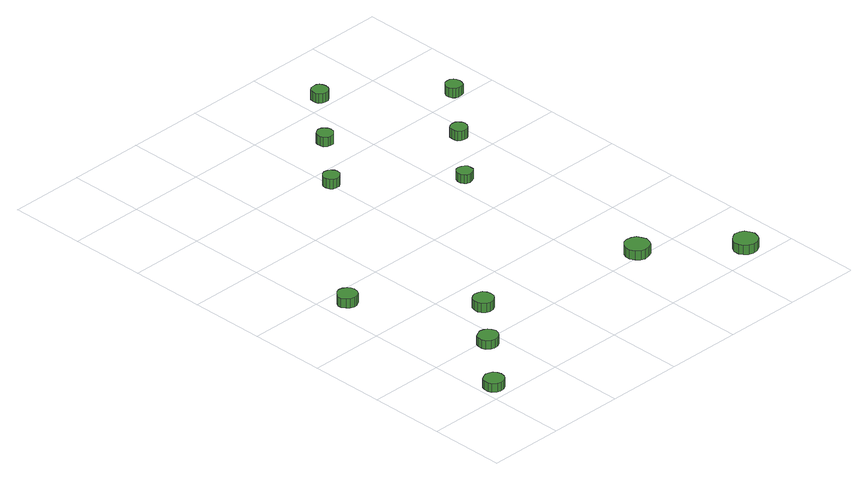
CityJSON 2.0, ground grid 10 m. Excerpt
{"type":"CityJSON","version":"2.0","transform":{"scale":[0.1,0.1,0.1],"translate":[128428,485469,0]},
"CityObjects":{
"tree1":{"type":"SolitaryVegetationObject","attributes":{"function":"something"},"geometry":[{"type":"MultiSurface","lod":"1","boundaries":[[[0,1,2,3,4,5,6,7,8,9,10,11,12,13,14]],[[15,16,17,18,19,20,21,22,23,24,25,26,27,28,29]],[[0,29,28,1]],[[1,28,27,2]],[[2,27,26,3]],[[3,26,25,4]],[[4,25,24,5]],[[5,24,23,6]],[[6,23,22,7]],[[7,22,21,8]],[[8,21,20,9]],[[9,20,19,10]],[[10,19,18,11]],[[11,18,17,12]],[[12,17,16,13]],[[13,16,15,14]],[[14,15,29,0]]]}]},
"tree2":{"type":"SolitaryVegetationObject","attributes":{"function":"something"},"geometry":[{"type":"MultiSurface","lod":"1","boundaries":[[[30,31,32,33,34,35,36,37,38,39,40,41,42,43,44]],[[45,46,47,48,49,50,51,52,53,54,55,56,57,58,59]],[[30,59,58,31]],[[31,58,57,32]],[[32,57,56,33]],[[33,56,55,34]],[[34,55,54,35]],[[35,54,53,36]],[[36,53,52,37]],[[37,52,51,38]],[[38,51,50,39]],[[39,50,49,40]],[[40,49,48,41]],[[41,48,47,42]],[[42,47,46,43]],[[43,46,45,44]],[[44,45,59,30]]]}]},
"tree3":{"type":"SolitaryVegetationObject","attributes":{"function":"something"},"geometry":[{"type":"MultiSurface","lod":"1","boundaries":[[[60,61,62,63,64,65,66,67,68,69,70,71,72,73,74]],[[75,76,77,78,79,80,81,82,83,84,85,86,87,88,89]],[[60,89,88,61]],[[61,88,87,62]],[[62,87,86,63]],[[63,86,85,64]],[[64,85,84,65]],[[65,84,83,66]],[[66,83,82,67]],[[67,82,81,68]],[[68,81,80,69]],[[69,80,79,70]],[[70,79,78,71]],[[71,78,77,72]],[[72,77,76,73]],[[73,76,75,74]],[[74,75,89,60]]]}]},
"tree4":{"type":"SolitaryVegetationObject","attributes":{"function":"something"},"geometry":[{"type":"MultiSurface","lod":"1","boundaries":[[[90,91,92,93,94,95,96,97,98,99,100,101,102,103,104]],[[105,106,107,108,109,110,111,112,113,114,115,116,117,118,119]],[[90,119,118,91]],[[91,118,117,92]],[[92,117,116,93]],[[93,116,115,94]],[[94,115,114,95]],[[95,114,113,96]],[[96,113,112,97]],[[97,112,111,98]],[[98,111,110,99]],[[99,110,109,100]],[[100,109,108,101]],[[101,108,107,102]],[[102,107,106,103]],[[103,106,105,104]],[[104,105,119,90]]]}]},
"tree5":{"type":"SolitaryVegetationObject","attributes":{"function":"something"},"geometry":[{"type":"MultiSurface","lod":"1","boundaries":[[[120,121,122,123,124,125,126,127,128,129,130,131,132,133,134]],[[135,136,137,138,139,140,141,142,143,144,145,146,147,148,149]],[[120,149,148,121]],[[121,148,147,122]],[[122,147,146,123]],[[123,146,145,124]],[[124,145,144,125]],[[125,144,143,126]],[[126,143,142,127]],[[127,142,141,128]],[[128,141,140,129]],[[129,140,139,130]],[[130,139,138,131]],[[131,138,137,132]],[[132,137,136,133]],[[133,136,135,134]],[[134,135,149,120]]]}]},
"tree6":{"type":"SolitaryVegetationObject","attributes":{"function":"something"},"geometry":[{"type":"MultiSurface","lod":"1","boundaries":[[[150,151,152,153,154,155,156,157,158,159,160,161,162,163,164]],[[165,166,167,168,169,170,171,172,173,174,175,176,177,178,179]],[[150,179,178,151]],[[151,178,177,152]],[[152,177,176,153]],[[153,176,175,154]],[[154,175,174,155]],[[155,174,173,156]],[[156,173,172,157]],[[157,172,171,158]],[[158,171,170,159]],[[159,170,169,160]],[[160,169,168,161]],[[161,168,167,162]],[[162,167,166,163]],[[163,166,165,164]],[[164,165,179,150]]]}]},
"tree7":{"type":"SolitaryVegetationObject","attributes":{"function":"something"},"geometry":[{"type":"MultiSurface","lod":"1","boundaries":[[[180,181,182,183,184,185,186,187,188,189,190,191,192,193,194]],[[195,196,197,198,199,200,201,202,203,204,205,206,207,208,209]],[[180,209,208,181]],[[181,208,207,182]],[[182,207,206,183]],[[183,206,205,184]],[[184,205,204,185]],[[185,204,203,186]],[[186,203,202,187]],[[187,202,201,188]],[[188,201,200,189]],[[189,200,199,190]],[[190,199,198,191]],[[191,198,197,192]],[[192,197,196,193]],[[193,196,195,194]],[[194,195,209,180]]]}]},
"tree8":{"type":"SolitaryVegetationObject","attributes":{"function":"something"},"geometry":[{"type":"MultiSurface","lod":"1","boundaries":[[[210,211,212,213,214,215,216,217,218,219,220,221,222,223,224]],[[225,226,227,228,229,230,231,232,233,234,235,236,237,238,239]],[[210,239,238,211]],[[211,238,237,212]],[[212,237,236,213]],[[213,236,235,214]],[[214,235,234,215]],[[215,234,233,216]],[[216,233,232,217]],[[217,232,231,218]],[[218,231,230,219]],[[219,230,229,220]],[[220,229,228,221]],[[221,228,227,222]],[[222,227,226,223]],[[223,226,225,224]],[[224,225,239,210]]]}]},
"tree9":{"type":"SolitaryVegetationObject","attributes":{"function":"something"},"geometry":[{"type":"MultiSurface","lod":"1","boundaries":[[[240,241,242,243,244,245,246,247,248,249,250,251,252,253,254]],[[255,256,257,258,259,260,261,262,263,264,265,266,267,268,269]],[[240,269,268,241]],[[241,268,267,242]],[[242,267,266,243]],[[243,266,265,244]],[[244,265,264,245]],[[245,264,263,246]],[[246,263,262,247]],[[247,262,261,248]],[[248,261,260,249]],[[249,260,259,250]],[[250,259,258,251]],[[251,258,257,252]],[[252,257,256,253]],[[253,256,255,254]],[[254,255,269,240]]]}]},
"tree10":{"type":"SolitaryVegetationObject","attributes":{"function":"something"},"geometry":[{"type":"MultiSurface","lod":"1","boundaries":[[[270,271,272,273,274,275,276,277,278,279,280,281,282,283,284]],[[285,286,287,288,289,290,291,292,293,294,295,296,297,298,299]],[[270,299,298,271]],[[271,298,297,272]],[[272,297,296,273]],[[273,296,295,274]],[[274,295,294,275]],[[275,294,293,276]],[[276,293,292,277]],[[277,292,291,278]],[[278,291,290,279]],[[279,290,289,280]],[[280,289,288,281]],[[281,288,287,282]],[[282,287,286,283]],[[283,286,285,284]],[[284,285,299,270]]]}]},
"tree11":{"type":"SolitaryVegetationObject","attributes":{"function":"something"},"geometry":[{"type":"MultiSurface","lod":"1","boundaries":[[[300,301,302,303,304,305,306,307,308,309,310,311,312,313,314]],[[315,316,317,318,319,320,321,322,323,324,325,326,327,328,329]],[[300,329,328,301]],[[301,328,327,302]],[[302,327,326,303]],[[303,326,325,304]],[[304,325,324,305]],[[305,324,323,306]],[[306,323,322,307]],[[307,322,321,308]],[[308,321,320,309]],[[309,320,319,310]],[[310,319,318,311]],[[311,318,317,312]],[[312,317,316,313]],[[313,316,315,314]],[[314,315,329,300]]]}]},
"tree12":{"type":"SolitaryVegetationObject","attributes":{"function":"something"},"geometry":[{"type":"MultiSurface","lod":"1","boundaries":[[[330,331,332,333,334,335,336,337,338,339,340,341,342,343,344]],[[345,346,347,348,349,350,351,352,353,354,355,356,357,358,359]],[[330,359,358,331]],[[331,358,357,332]],[[332,357,356,333]],[[333,356,355,334]],[[334,355,354,335]],[[335,354,353,336]],[[336,353,352,337]],[[337,352,351,338]],[[338,351,350,339]],[[339,350,349,340]],[[340,349,348,341]],[[341,348,347,342]],[[342,347,346,343]],[[343,346,345,344]],[[344,345,359,330]]]}]}
},
"vertices":[
[31,21,18],[30,26,18],[27,31,18],[22,33,18],[17,34,18],[12,32,18],[7,29,18],[5,24,18],[5,18,18],[7,13,18],[12,9,18],[17,8,18],[22,8,18],[27,11,18],[30,15,18],[30,15,6],[27,11,6],[22,8,6],[17,8,6],[12,9,6],[7,13,6],[5,18,6],[5,24,6],[7,29,6],[12,32,6],[17,34,6],[22,33,6],[27,31,6],[30,26,6],[31,21,6],
[95,93,18],[93,98,18],[90,103,18],[85,105,18],[80,106,18],[75,104,18],[70,101,18],[68,96,18],[68,90,18],[70,85,18],[75,81,18],[80,80,18],[85,80,18],[90,83,18],[93,87,18],[93,87,6],[90,83,6],[85,80,6],[80,80,6],[75,81,6],[70,85,6],[68,90,6],[68,96,6],[70,101,6],[75,104,6],[80,106,6],[85,105,6],[90,103,6],[93,98,6],[95,93,6],
[42,277,18],[41,282,18],[38,286,18],[33,289,18],[28,290,18],[23,288,18],[19,284,18],[16,279,18],[16,274,18],[19,269,18],[23,265,18],[28,264,18],[33,264,18],[38,267,18],[41,271,18],[41,271,5],[38,267,5],[33,264,5],[28,264,5],[23,265,5],[19,269,5],[16,274,5],[16,279,5],[19,284,5],[23,288,5],[28,290,5],[33,289,5],[38,286,5],[41,282,5],[42,277,5],
[148,154,19],[147,159,19],[144,164,19],[139,166,19],[133,167,19],[128,165,19],[124,162,19],[122,156,19],[122,151,19],[124,146,19],[128,142,19],[133,140,19],[139,141,19],[144,144,19],[147,148,19],[147,148,6],[144,144,6],[139,141,6],[133,140,6],[128,142,6],[124,146,6],[122,151,6],[122,156,6],[124,162,6],[128,165,6],[133,167,6],[139,166,6],[144,164,6],[147,159,6],[148,154,6],
[213,474,19],[212,478,19],[209,482,19],[205,484,19],[201,485,19],[196,483,19],[193,480,19],[191,476,19],[191,472,19],[193,467,19],[196,464,19],[201,463,19],[205,463,19],[209,466,19],[212,469,19],[212,469,6],[209,466,6],[205,463,6],[201,463,6],[196,464,6],[193,467,6],[191,472,6],[191,476,6],[193,480,6],[196,483,6],[201,485,6],[205,484,6],[209,482,6],[212,478,6],[213,474,6],
[363,106,20],[361,112,20],[358,118,20],[352,121,20],[345,122,20],[339,120,20],[334,115,20],[331,109,20],[331,103,20],[334,97,20],[339,92,20],[345,90,20],[352,91,20],[358,94,20],[361,99,20],[361,99,7],[358,94,7],[352,91,7],[345,90,7],[339,92,7],[334,97,7],[331,103,7],[331,109,7],[334,115,7],[339,120,7],[345,122,7],[352,121,7],[358,118,7],[361,112,7],[363,106,7],
[275,546,18],[274,550,18],[271,554,18],[268,556,18],[263,557,18],[259,555,18],[255,552,18],[254,548,18],[254,544,18],[255,539,18],[259,536,18],[263,535,18],[268,535,18],[271,538,18],[274,541,18],[274,541,5],[271,538,5],[268,535,5],[263,535,5],[259,536,5],[255,539,5],[254,544,5],[254,548,5],[255,552,5],[259,555,5],[263,557,5],[268,556,5],[271,554,5],[274,550,5],[275,546,5],
[331,369,18],[331,373,18],[328,376,18],[324,378,18],[320,379,18],[316,378,18],[313,375,18],[311,371,18],[311,366,18],[313,362,18],[316,360,18],[320,358,18],[324,359,18],[328,361,18],[331,364,18],[331,364,6],[328,361,6],[324,359,6],[320,358,6],[316,360,6],[313,362,6],[311,366,6],[311,371,6],[313,375,6],[316,378,6],[320,379,6],[324,378,6],[328,376,6],[331,373,6],[331,369,6],
[460,21,22],[458,27,22],[455,33,22],[449,36,22],[442,37,22],[436,34,22],[431,30,22],[428,24,22],[428,17,22],[431,11,22],[436,7,22],[442,5,22],[449,6,22],[455,9,22],[458,14,22],[458,14,9],[455,9,9],[449,6,9],[442,5,9],[436,7,9],[431,11,9],[428,17,9],[428,24,9],[431,30,9],[436,34,9],[442,37,9],[449,36,9],[455,33,9],[458,27,9],[460,21,9],
[338,617,19],[337,621,19],[335,625,19],[331,627,19],[326,627,19],[322,626,19],[318,623,19],[317,619,19],[317,614,19],[318,610,19],[322,607,19],[326,606,19],[331,606,19],[335,609,19],[337,612,19],[337,612,6],[335,609,6],[331,606,6],[326,606,6],[322,607,6],[318,610,6],[317,614,6],[317,619,6],[318,623,6],[322,626,6],[326,627,6],[331,627,6],[335,625,6],[337,621,6],[338,617,6],
[395,441,19],[394,445,19],[391,449,19],[388,451,19],[383,451,19],[379,450,19],[375,447,19],[374,443,19],[374,438,19],[375,434,19],[379,431,19],[383,430,19],[388,430,19],[391,432,19],[394,436,19],[394,436,6],[391,432,6],[388,430,6],[383,430,6],[379,431,6],[375,434,6],[374,438,6],[374,443,6],[375,447,6],[379,450,6],[383,451,6],[388,451,6],[391,449,6],[394,445,6],[395,441,6],
[458,511,19],[457,516,19],[455,519,19],[451,522,19],[446,522,19],[442,521,19],[439,518,19],[437,514,19],[437,509,19],[439,505,19],[442,502,19],[446,501,19],[451,501,19],[455,503,19],[457,507,19],[457,507,6],[455,503,6],[451,501,6],[446,501,6],[442,502,6],[439,505,6],[437,509,6],[437,514,6],[439,518,6],[442,521,6],[446,522,6],[451,522,6],[455,519,6],[457,516,6],[458,511,6]
]}
